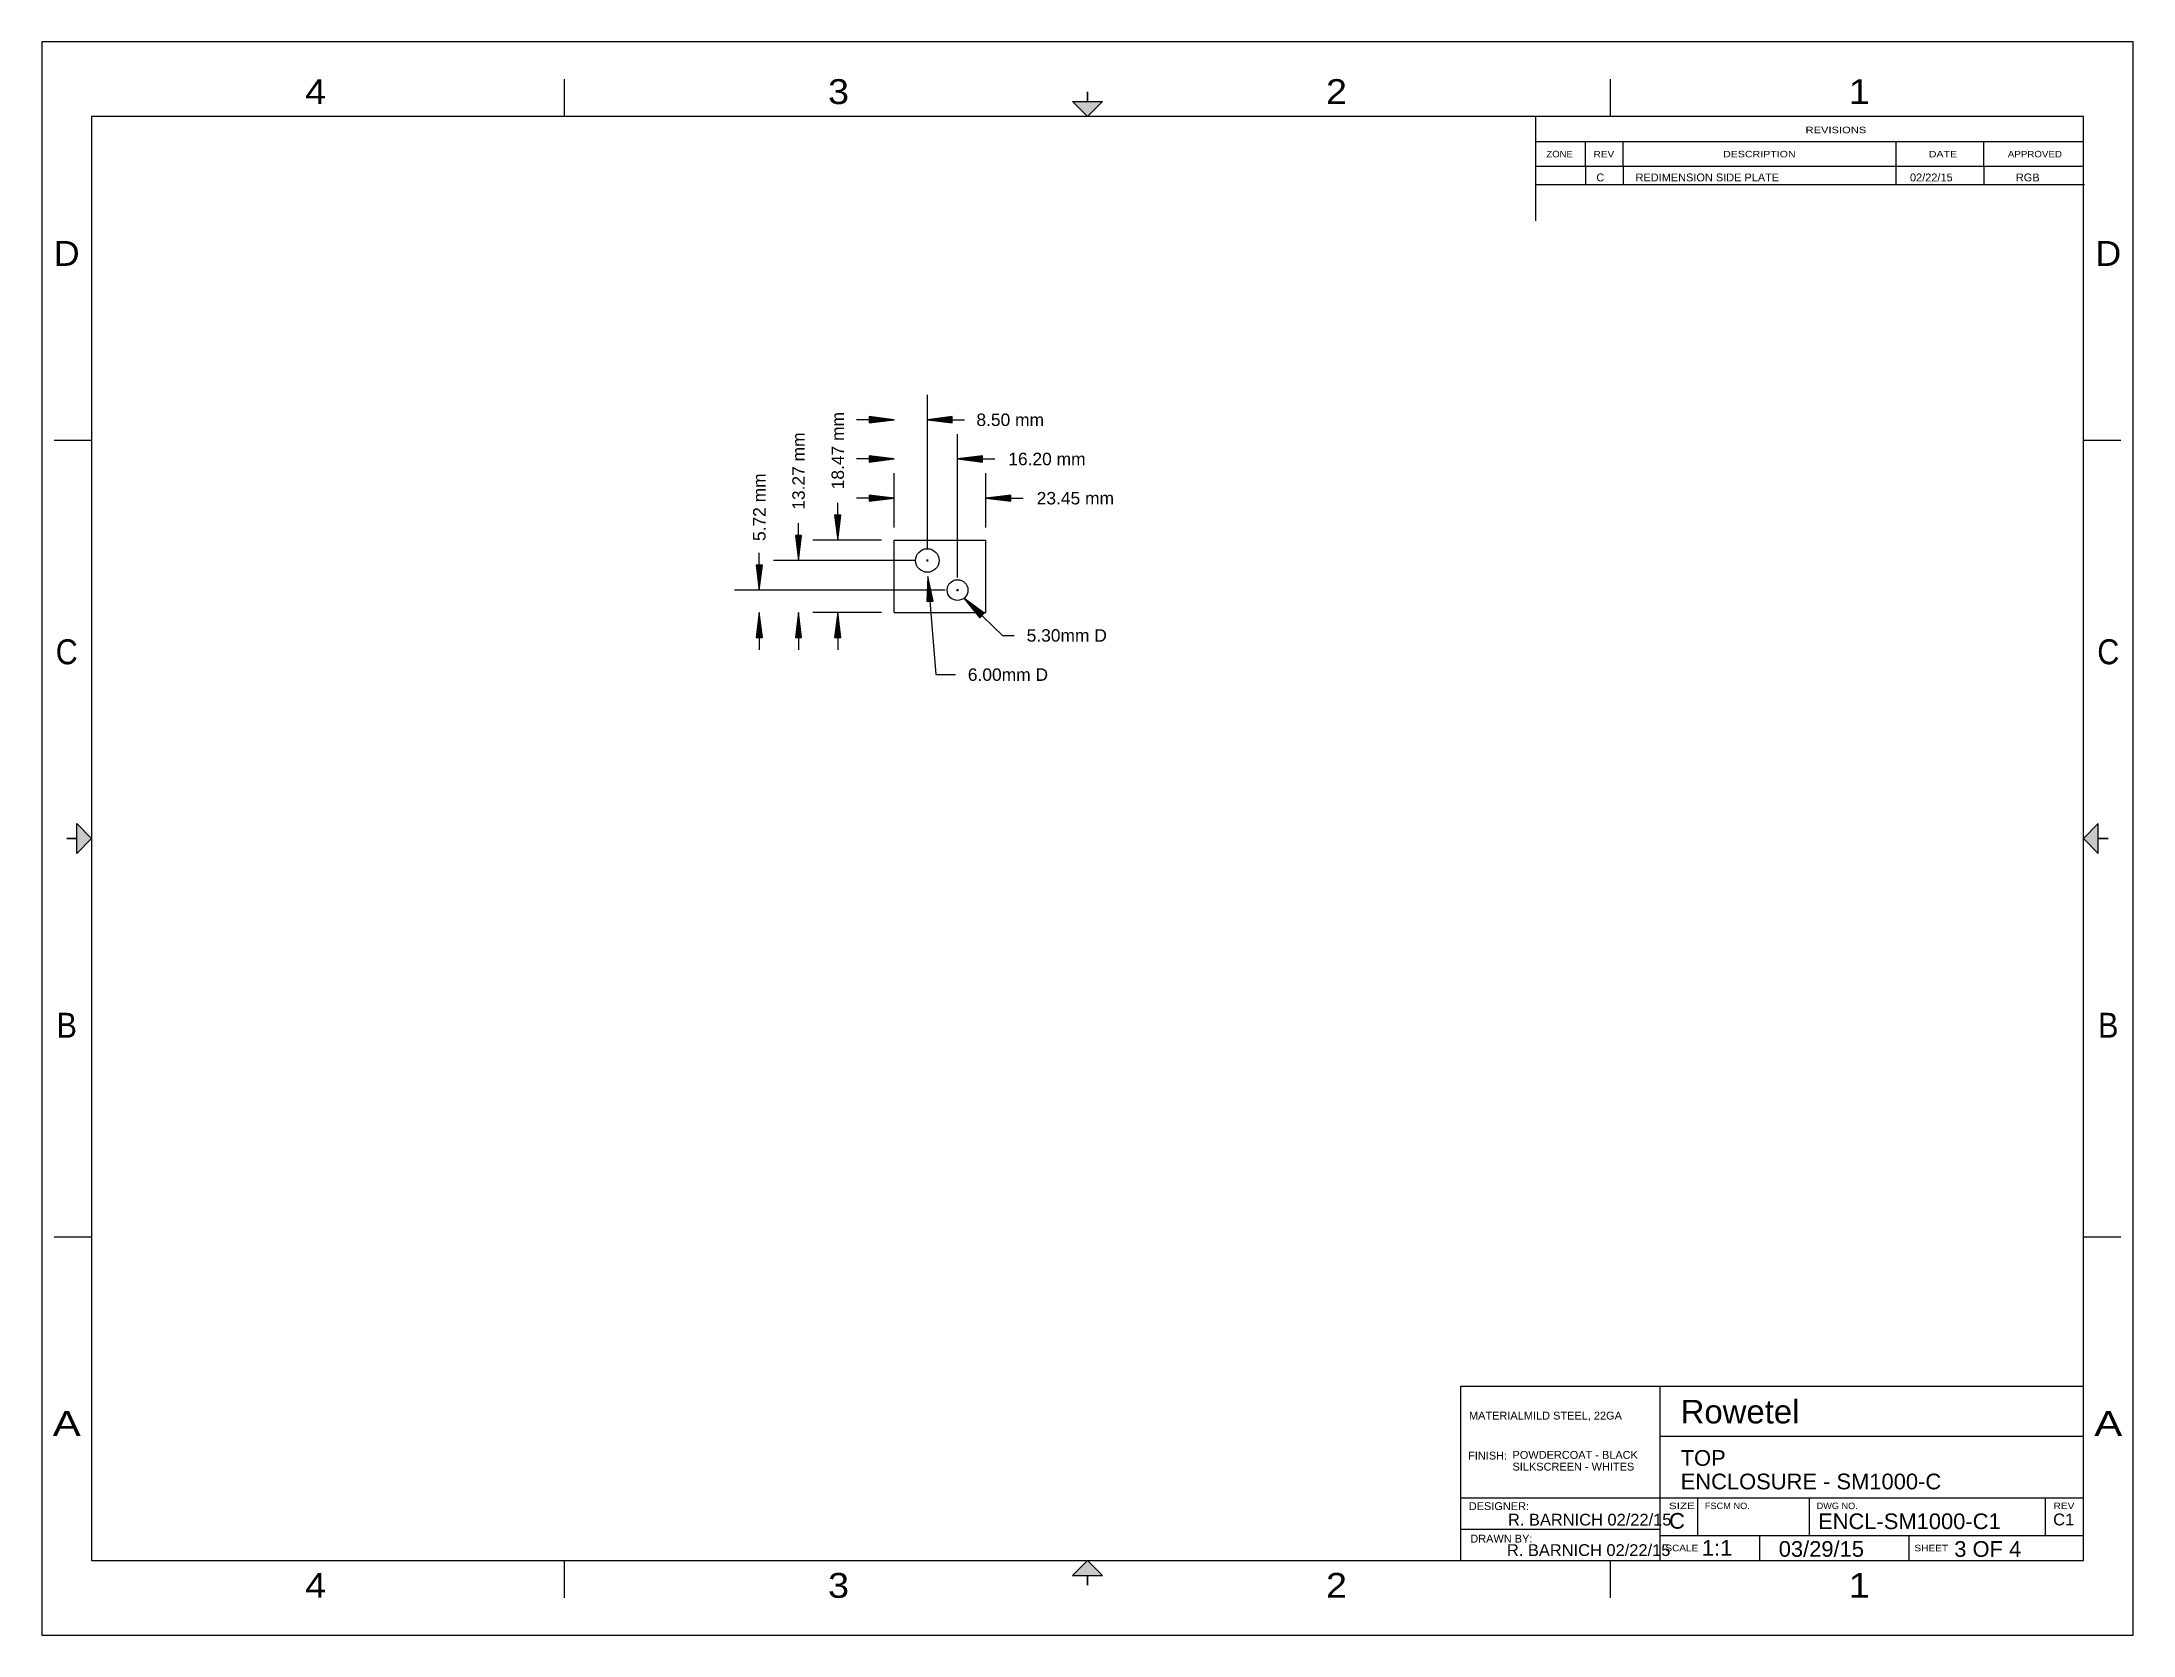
# Model space of a CAD drawing. Extents: x -18 to 515, y -20 to 386.
import ezdxf
from ezdxf.enums import TextEntityAlignment as Align

# ---------------------------------------------------------------- set-up
doc = ezdxf.new("R2010")
doc.units = 0
doc.layers.add('SIDE-PLATE', color=14, linetype='Continuous')
doc.layers.add('SIDE-PLATE-DIM', color=5, linetype='Continuous')
doc.styles.add('ARIAL', font='arial.ttf')

# ---------------------------------------------------------------- blocks, each defined once
blk = doc.blocks.new('CROSS')
at = {"layer": 'SIDE-PLATE', "color": 0, "linetype": 'Continuous'}
for p, q in [((-12.7, 0), (12.7, 0)), ((12.7, 0), (-12.7, 0)), ((0, -12.7), (0, 12.7)), ((0, 12.7), (0, -12.7))]:
    blk.add_line(p, q, dxfattribs=at)
blk = doc.blocks.new('ANSI-C')
for points in [[(262.89, 391.16), (270.51, 391.16), (266.7, 387.35)], [(8.89, 199.39), (8.89, 207.01), (12.7, 203.2)], [(524.51, 199.39), (524.51, 207.01), (520.7, 203.2)], [(262.89, 15.24), (270.51, 15.24), (266.7, 19.05)]]:
    blk.add_hatch(color=7).paths.add_polyline_path(points)
for p, q in [((0, 406.4), (0, 0)), ((533.4, 406.4), (0, 406.4)), ((533.4, 0), (533.4, 406.4)), ((133.35, 387.35), (133.35, 396.875)), ((400.05, 387.35), (400.05, 396.875)), ((12.7, 387.35), (12.7, 19.05)), ((520.7, 387.35), (12.7, 387.35)), ((381, 387.35), (381, 360.74858)), ((520.7, 19.05), (520.7, 387.35)), ((381, 381), (520.7, 381)), ((393.7, 374.65), (393.7, 381)), ((403.352, 374.65), (403.352, 381)), ((472.948, 374.65), (472.948, 381)), ((495.3, 374.65), (495.3, 381)), ((381, 374.65), (520.7, 374.65)), ((3.175, 304.8), (12.7, 304.8)), ((520.7, 304.8), (530.225, 304.8)), ((3.175, 101.6), (12.7, 101.6)), ((520.7, 101.6), (530.225, 101.6)), ((361.95, 63.5), (520.7, 63.5)), ((361.95, 19.05), (361.95, 63.5)), ((412.75, 19.05), (412.75, 63.5)), ((412.75, 50.8), (520.7, 50.8)), ((361.95, 35.052), (520.7, 35.052)), ((422.402, 25.4), (422.402, 35.052)), ((450.85, 25.4), (450.85, 35.052)), ((511.048, 25.4), (511.048, 35.052)), ((361.95, 27.051), (412.75, 27.051)), ((412.75, 25.4), (520.7, 25.4)), ((438.15, 19.05), (438.15, 25.4)), ((476.25, 19.05), (476.25, 25.4)), ((12.7, 19.05), (520.7, 19.05)), ((133.35, 9.525), (133.35, 19.05)), ((400.05, 9.525), (400.05, 19.05)), ((0, 0), (533.4, 0))]:
    blk.add_line(p, q)
for points in [[(262.89, 391.16), (270.51, 391.16), (266.7, 387.35)], [(8.89, 199.39), (8.89, 207.01), (12.7, 203.2)], [(524.51, 199.39), (524.51, 207.01), (520.7, 203.2)], [(262.89, 15.24), (270.51, 15.24), (266.7, 19.05)]]:
    blk.add_lwpolyline(points, close=True)
for points in [[(266.7, 393.7, 0.508, 0.508, 0), (266.7, 391.16, 0.508, 0.508, 0)], [(6.35, 203.2, 0.508, 0.508, 0), (8.89, 203.2, 0.508, 0.508, 0)], [(527.05, 203.2, 0.508, 0.508, 0), (524.51, 203.2, 0.508, 0.508, 0)], [(266.7, 12.7, 0.508, 0.508, 0), (266.7, 15.24, 0.508, 0.508, 0)]]:
    blk.add_lwpolyline(points, format="xyseb")
at = {"style": 'ARIAL'}
for s, width, p in [('4', 1.084091, (69.85, 393.7)), ('3', 1.084091, (203.2, 393.7)), ('2', 1.084091, (330.2, 393.7)), ('1', 1.084091, (463.55, 393.7)), ('D', 1.031635, (6.35, 352.425)), ('D', 1.031635, (527.05, 352.425)), ('C', 0.876184, (6.35, 250.825)), ('C', 0.876184, (527.05, 250.825)), ('B', 0.876184, (6.35, 155.575)), ('B', 0.876184, (527.05, 155.575)), ('A', 1.206819, (6.35, 53.975)), ('A', 1.206819, (527.05, 53.975)), ('4', 1.084091, (69.85, 12.7)), ('3', 1.084091, (203.2, 12.7)), ('2', 1.084091, (330.2, 12.7)), ('1', 1.084091, (463.55, 12.7))]:
    blk.add_text(s, height=6.35, dxfattribs=dict(at, width=width)).set_placement(p, align=Align.MIDDLE_CENTER)
for s, width, p in [('REVISIONS', 1.232661, (449.83908, 383.0955)), ('ZONE', 1.044268, (383.76098, 376.94362)), ('REV', 1.12213, (395.73454, 376.94362)), ('DESCRIPTION', 1.174583, (428.8028, 376.94362)), ('DATE', 1.173604, (481.27158, 376.94362)), ('APPROVED', 1.077245, (501.43156, 376.94362)), ('SIZE', 1.292149, (414.98266, 32.15386)), ('FSCM NO.', 1.018009, (424.15206, 32.15386)), ('DWG NO.', 1.013542, (452.6534, 32.15386)), ('REV', 1.12213, (513.0927, 32.15386)), ('SCALE', 1.110441, (414.07842, 21.3995)), ('SHEET', 1.118206, (477.59112, 21.3995))]:
    blk.add_text(s, height=1.651, dxfattribs=dict(at, width=width)).set_placement(p)
blk = doc.blocks.new('LONGARROW')
at = {"layer": 'SIDE-PLATE', "linetype": 'Continuous'}
blk.add_hatch(color=0, dxfattribs=at).paths.add_polyline_path([(0, 0), (50.8, -6.35), (50.8, 6.35)])
at = {"layer": 'SIDE-PLATE', "color": 0, "linetype": 'Continuous'}
blk.add_lwpolyline([(0, 0), (50.8, -6.35), (50.8, 6.35)], close=True, dxfattribs=at)

msp = doc.modelspace()

# ---------------------------------------------------------------- linework, layer by layer
at = {"layer": 'SIDE-PLATE', "linetype": 'Continuous'}
for p, q in [((199.35, 259.31), (222.8, 259.31)), ((199.35, 240.84), (199.35, 259.31)), ((222.8, 240.84), (222.8, 259.31)), ((199.35, 240.84), (222.8, 240.84))]:
    msp.add_line(p, q, dxfattribs=at)
for centre, radius in [((207.85, 254.11), 3), ((215.55, 246.56), 2.65)]:
    msp.add_circle(centre, radius, dxfattribs=at)
at = {"layer": 'SIDE-PLATE-DIM', "linetype": 'Continuous'}
for p, q in [((375.7, 354.65), (375.7, 350)), ((385.35, 354.65), (385.35, 350)), ((454.95, 350), (454.95, 354.65)), ((477.3, 354.65), (477.3, 350)), ((363, 350), (503, 350)), ((207.85, 257.28), (207.85, 296.35)), ((199.35, 290), (189.82, 290)), ((207.85, 290), (217.37, 290)), ((215.55, 249.73), (215.55, 286.35)), ((199.35, 280), (189.82, 280)), ((215.55, 280), (225.07, 280)), ((199.35, 262.49), (199.35, 276.35)), ((222.8, 262.49), (222.8, 276.35)), ((185, 259.31), (185, 268.84)), ((199.35, 270), (189.82, 270)), ((222.8, 270), (232.32, 270)), ((175, 254.11), (175, 263.63)), ((165, 246.56), (165, 256.08)), ((196.17, 259.31), (178.65, 259.31)), ((204.67, 254.11), (168.65, 254.11)), ((212.37, 246.56), (158.65, 246.56)), ((165, 240.84), (165, 231.31)), ((175, 240.84), (175, 231.31)), ((196.17, 240.84), (178.65, 240.84)), ((185, 240.84), (185, 231.31))]:
    msp.add_line(p, q, dxfattribs=at)
for points in [[(208, 250), (210, 225), (215, 225)], [(217.2, 244.49), (227, 235), (230, 235)]]:
    msp.add_lwpolyline(points, dxfattribs=at)

# ---------------------------------------------------------------- block references
at = {"layer": 'SIDE-PLATE', "linetype": 'Continuous', "xscale": 0.01968503937007874, "yscale": 0.01968503937007874}
for p in [(207.85, 254.11), (215.55, 246.56)]:
    msp.add_blockref('CROSS', p, dxfattribs=at)
at = {"layer": 'SIDE-PLATE-DIM', "linetype": 'Continuous'}
msp.add_blockref('ANSI-C', (-18, -20), dxfattribs=at)
at = {"layer": 'SIDE-PLATE-DIM', "linetype": 'Continuous', "xscale": 0.125, "yscale": 0.125}
for p, rotation in [((199.35, 290), 180), ((199.35, 280), 180), ((199.35, 270), 180), ((185, 259.31), 90.00000000000006), ((175, 254.11), 90.00000000000006), ((165, 246.56), 90.00000000000006), ((208, 250), 274.5739212599009), ((165, 240.84), 270.0000000000001), ((175, 240.84), 270.0000000000001), ((185, 240.84), 270.0000000000001), ((217.2, 244.49), 315.9265342167093)]:
    msp.add_blockref('LONGARROW', p, dxfattribs=dict(at, rotation=rotation))
for p in [(207.85, 290), (215.55, 280), (222.8, 270)]:
    msp.add_blockref('LONGARROW', p, dxfattribs=at)

# ---------------------------------------------------------------- texts
at = {"layer": 'SIDE-PLATE-DIM', "linetype": 'Continuous', "style": 'ARIAL'}
for s, height, p in [('C', 2, (378.48, 350.81)), ('REDIMENSION SIDE PLATE', 2, (388.48, 350.81)), ('02/22/15', 2, (458.48, 350.81)), ('RGB', 2, (485.48, 350.81)), ('Rowetel', 6, (399.99, 34.01)), ('MATERIAL:', 2, (346, 35)), ('MILD STEEL, 22GA', 2, (360, 35)), ('FINISH:', 2, (345.78, 24.8)), ('POWDERCOAT - BLACK', 2, (357.1, 24.99)), ('TOP', 4, (399.99, 23.2)), ('SILKSCREEN - WHITES', 2, (357.1, 21.99)), ('ENCLOSURE - SM1000-C', 4, (399.99, 17.2)), ('DESIGNER:', 2, (345.95, 11.91)), ('R. BARNICH 02/22/15', 3, (355.94, 7.96)), ('C', 4, (397.03, 7.16)), ('ENCL-SM1000-C1', 4, (435.03, 7.05)), ('C1', 3.016, (494.98, 8)), ('DRAWN BY:', 2, (346.34, 3.62)), ('R. BARNICH 02/22/15', 3, (355.68, 0.2)), ('1:1', 4, (405.38, 0.26)), ('03/29/15', 3.999, (425, 0)), ('3 OF 4', 4, (469.77, -0.02))]:
    msp.add_text(s, height=height, dxfattribs=at).set_placement(p)
for s, p in [('18.47 mm', (185, 282.12)), ('13.27 mm', (175, 276.91)), ('5.72 mm', (165, 267.7))]:
    msp.add_text(s, height=3.175, rotation=90, dxfattribs=at).set_placement(p, align=Align.MIDDLE_CENTER)
for s, p in [('8.50 mm', (228.99, 290)), ('16.20 mm', (238.35, 280)), ('23.45 mm', (245.6, 270))]:
    msp.add_text(s, height=3.175, dxfattribs=at).set_placement(p, align=Align.MIDDLE_CENTER)
for s, p in [('5.30mm D ', (233.18, 235)), ('6.00mm D', (218.18, 225))]:
    msp.add_text(s, height=3.175, dxfattribs=at).set_placement(p, align=Align.MIDDLE_LEFT)

doc.saveas('drawing.dxf')
